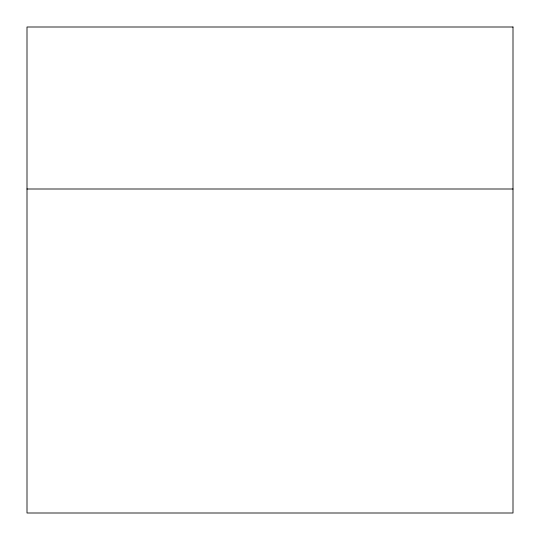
<?xml version="1.0" encoding="UTF-8"?>
<svg xmlns="http://www.w3.org/2000/svg" width="540" height="540" viewBox="0 0 540 540"><rect width="100%" height="100%" fill="white"/><g stroke="black" fill="none" stroke-linecap="round" stroke-linejoin="round"><path stroke-width="0.81" d="M27 189L513 189M513 27L27 27L27 513L513 513L513 27"/></g></svg>
